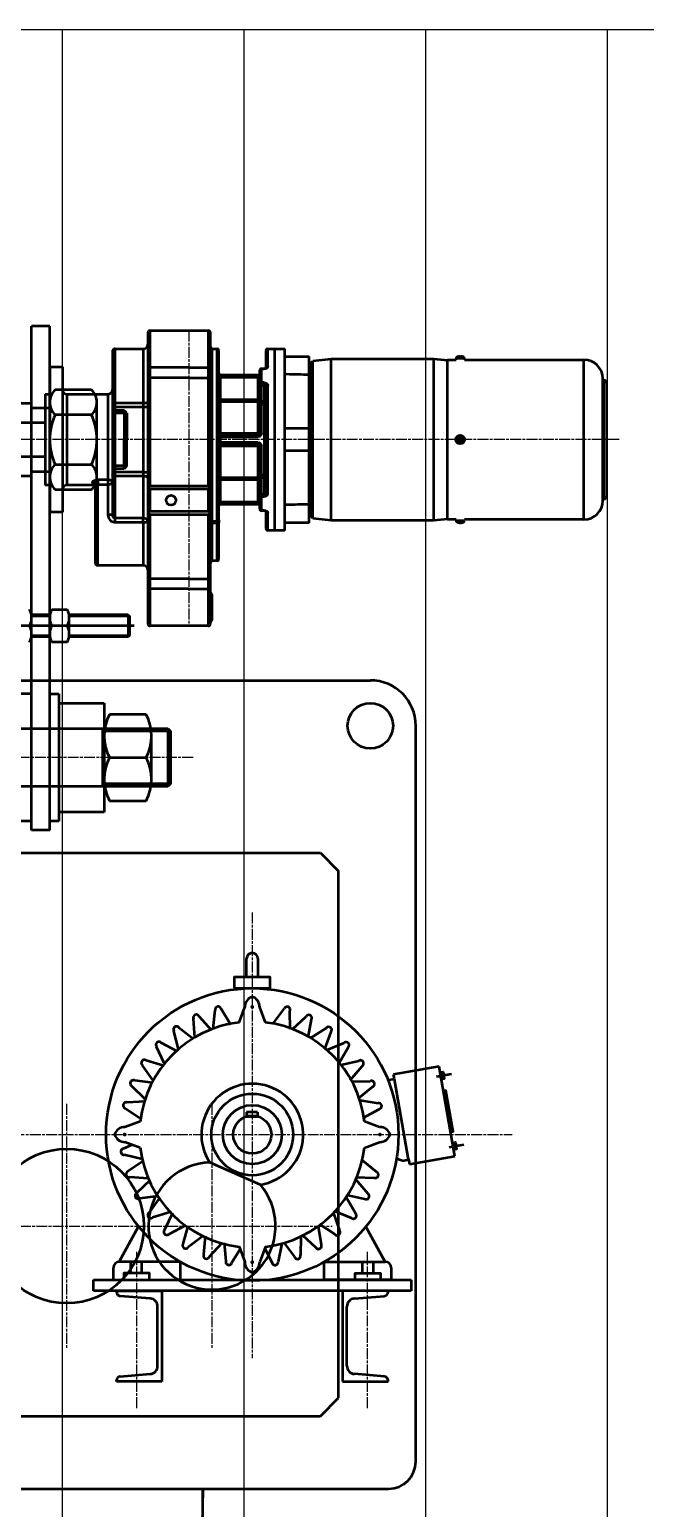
# Model space of a CAD drawing. Header units: millimetres. Extents: x -1263456 to 2767218, y -83310 to 50301.
# Drawn here: x 1102515 to 1103193, y -17558 to -15930 of the extents above; entities that cross this region are included whole.
import ezdxf

# ---------------------------------------------------------------- set-up
doc = ezdxf.new("R2010")
doc.units = ezdxf.units.MM
doc.linetypes.add('AM_ISO08W050', pattern=[18, 12, -1.5, 3, -1.5])
for name, color, linetype, lineweight in [('AM_0', 7, 'Continuous', 50), ('AM_7', 4, 'AM_ISO08W050', 25), ('AM_8', 1, 'Continuous', 25)]:
    doc.layers.add(name, color=color, linetype=linetype, lineweight=lineweight)

# ---------------------------------------------------------------- blocks, each defined once
blk = doc.blocks.new('wew1333')
at = {"layer": 'AM_8'}
for p, q in [((350617.2, 123397.4, 0), (350617.2, 112950.5, -9.9)), ((350817.2, 123397.4, 0), (350817.2, 112867.4, -9.9)), ((351017.2, 123397.4, 0), (351017.2, 112822.2, -9.9)), ((351217.2, 123397.4, 0), (351217.2, 112822.7, -9.9))]:
    blk.add_line(p, q, dxfattribs=at)
blk = doc.blocks.new('A$C46F70AF8')
at = {"layer": 'AM_0'}
for p, q in [((182, -326.4), (162, -326.4)), ((162, -881.4), (162, -326.4)), ((182, -881.4), (182, -326.4)), ((290, -333.9), (290, -373.8)), ((292.5, -331.4), (335, -331.4)), ((292.5, -372), (292.5, -331.4)), ((335, -331.4), (356.5, -331.4)), ((356.5, -331.4), (356.5, -372)), ((359, -373.8), (359, -333.9)), ((251, -354.4), (251, -412.6)), ((254, -351.4), (285, -351.4)), ((254, -411.4), (254, -351.4)), ((285, -351.4), (285, -411.4)), ((361, -351.4), (366, -351.4)), ((361, -541.4), (361, -351.4)), ((366, -351.4), (366, -541.4)), ((368, -539.6), (368, -353.4)), ((420, -353.4), (420, -372.6)), ((422, -351.4), (430, -351.4)), ((422, -371), (422, -351.4)), ((430, -351.4), (441, -351.4)), ((430, -551.4), (430, -351.4)), ((430, -451.4), (430, -351.4)), ((441, -551.4), (441, -351.4)), ((182, -371.4), (196, -371.4)), ((182, -371.4), (182, -531.4)), ((196, -371.4), (196, -531.4)), ((290, -373.8), (290, -383.2)), ((335, -372), (292.5, -372)), ((292.5, -383.2), (292.5, -372)), ((335, -372), (356.5, -372)), ((356.5, -372), (356.5, -383.2)), ((359, -383.2), (359, -373.8)), ((415, -373.1), (418, -373.1)), ((415, -373.1), (415, -373.5)), ((415, -373.5), (418, -373.5)), ((415, -388.7), (415, -373.5)), ((418, -373.1), (418, -373.5)), ((441, -359.9), (467.7, -359.9)), ((467.7, -379.2), (467.7, -359.9)), ((471.1, -366.9), (468, -366.9)), ((468, -378.8), (468, -366.9)), ((469, -378.8), (471.1, -366.9)), ((471, -366.9), (471.5, -364.5)), ((471.5, -364.5), (492, -362.3)), ((471.5, -538.3), (471.5, -364.5)), ((492, -362.3), (605, -362.3)), ((492, -540.5), (492, -362.3)), ((605, -362.3), (620, -363.9)), ((605, -540.5), (605, -362.3)), ((620, -363.4), (629.3, -363.4)), ((620, -451.4), (620, -363.4)), ((629.3, -363.4), (629.3, -362.2)), ((638.7, -362.2), (629.3, -362.2)), ((637.9, -360.8), (630.1, -360.8)), ((631.7, -360.2), (631.7, -360.2)), ((631.7, -360.2), (631.7, -360.2)), ((633.2, -359.9), (633.2, -359.9)), ((633.6, -360.2), (634.4, -360.2)), ((633.6, -360.2), (634.4, -360.2)), ((633.7, -359.9), (633.7, -359.9)), ((633.7, -359.9), (633.7, -360.2)), ((634.3, -359.9), (634.3, -360.2)), ((634.8, -359.9), (634.8, -359.9)), ((636.3, -360.2), (636.3, -360.2)), ((636.3, -360.2), (636.3, -360.2)), ((638.7, -362.2), (638.7, -363.4)), ((638.7, -363.4), (770.1, -363.4)), ((770.1, -539.4), (770.1, -363.4)), ((292.5, -383.2), (290, -383.2)), ((290, -383.2), (290, -500.2)), ((335, -383.2), (292.5, -383.2)), ((292.5, -502.7), (292.5, -383.2)), ((335, -383.2), (356.5, -383.2)), ((356.5, -383.2), (356.5, -502.7)), ((356.5, -383.2), (359, -383.2)), ((359, -500.2), (359, -383.2)), ((370, -382.5), (368, -382.5)), ((370, -380.4), (413, -380.4)), ((370, -380.5), (370, -380.4)), ((411, -380.5), (370, -380.5)), ((370, -382.5), (370, -380.5)), ((370, -407.5), (370, -382.5)), ((370, -382.5), (411, -382.5)), ((411, -382.5), (411, -380.5)), ((411, -382.5), (411, -407.5)), ((413, -375.1), (413, -389.9)), ((413, -389.9), (413, -408.2)), ((418, -388.7), (415, -388.7)), ((415, -391.3), (415, -388.7)), ((418, -391.3), (418, -388.7)), ((467.7, -378.4), (468, -378.4)), ((467.7, -438.9), (467.7, -379.2)), ((469, -378.8), (468, -378.8)), ((469, -443.8), (469, -378.8)), ((791, -384.3), (791, -518.5)), ((791, -518.5), (791, -384.3)), ((791, -386), (792.1, -386)), ((792.1, -516.8), (792.1, -386)), ((795, -388.9), (795, -513.9)), ((177, -401.4), (182, -401.4)), ((177, -401.4), (177, -501.4)), ((228.1, -396.6), (187.9, -396.6)), ((201, -401.4), (246, -401.4)), ((201, -501.4), (201, -401.4)), ((246, -401.4), (246, -495.7)), ((415, -391.3), (418, -391.3)), ((415, -409.6), (415, -391.3)), ((418, -391.3), (418, -409.6)), ((420, -393.1), (420, -509.7)), ((422, -510.9), (422, -391.9)), ((117, -411.4), (162, -411.4)), ((162, -416.4), (182, -416.4)), ((182, -492.5), (182, -410.3)), ((234, -492.5), (234, -410.3)), ((251, -412.6), (251, -415.4)), ((254, -415.4), (251, -415.4)), ((251, -415.4), (251, -487.4)), ((264, -419.4), (252, -419.4)), ((267, -422.4), (252, -422.4)), ((254, -415.4), (254, -411.4)), ((285, -411.4), (254, -411.4)), ((254, -487.4), (254, -415.4)), ((254, -415.4), (285, -415.4)), ((267, -422.4), (264, -419.4)), ((264, -419.4), (264, -451.4)), ((267, -422.4), (267, -451.4)), ((285, -411.4), (285, -415.4)), ((285, -415.4), (285, -487.4)), ((285, -415.4), (290, -415.4)), ((368, -407.5), (370, -407.5)), ((370, -407.5), (370, -409.4)), ((411, -407.5), (370, -407.5)), ((370, -444.7), (370, -409.4)), ((370, -409.4), (411, -409.4)), ((413, -407.5), (411, -407.5)), ((411, -409.4), (411, -407.5)), ((411, -409.4), (411, -444.7)), ((413, -413.3), (413, -408.2)), ((413, -413.3), (413, -444.4)), ((418, -409.6), (415, -409.6)), ((415, -412.2), (415, -409.6)), ((415, -412.2), (418, -412.2)), ((415, -444.2), (415, -412.2)), ((418, -412.2), (418, -409.6)), ((418, -412.2), (418, -490.6)), ((103, -432.4), (177, -432.4)), ((228.1, -424), (187.9, -424)), ((441, -438.9), (467.7, -438.9)), ((467.7, -463.9), (467.7, -438.9)), ((264, -483.4), (264, -451.4)), ((267, -480.4), (267, -451.4)), ((411, -444.7), (370, -444.7)), ((370, -444.7), (370, -446.4)), ((370, -446.4), (370, -448.3)), ((411, -446.4), (370, -446.4)), ((370, -454.5), (370, -448.3)), ((370, -448.3), (411, -448.3)), ((370, -456.4), (370, -454.5)), ((411, -454.5), (370, -454.5)), ((411, -446.4), (411, -444.7)), ((411, -448.3), (411, -446.4)), ((411, -456.4), (411, -454.5)), ((430, -551.4), (430, -451.4)), ((471.1, -443.8), (468, -443.8)), ((468, -459), (468, -443.8)), ((620, -539.4), (620, -451.4)), ((631.9, -451.8), (632.7, -451.5)), ((632.7, -450.1), (633.3, -450.7)), ((632.7, -451.5), (632.8, -451.5)), ((632.7, -452.7), (633.3, -452.1)), ((632.9, -451.7), (632.8, -451.5)), ((633.9, -450.1), (633.6, -449.3)), ((633.7, -452.5), (633.9, -452.6)), ((633.9, -450.1), (633.9, -450.2)), ((634.3, -452.5), (634.1, -452.6)), ((634.1, -452.7), (634.1, -452.6)), ((634.4, -453.5), (634.1, -452.7)), ((635.3, -450.1), (634.7, -450.7)), ((634.7, -452.1), (635.3, -452.7)), ((635.3, -451.3), (635.2, -451.3)), ((635.3, -451.3), (636.1, -451)), ((177, -470.4), (103, -470.4)), ((370, -456.4), (411, -456.4)), ((370, -458.1), (370, -456.4)), ((370, -458.1), (411, -458.1)), ((370, -493.4), (370, -458.1)), ((411, -458.1), (411, -456.4)), ((411, -458.1), (411, -493.4)), ((413, -458.4), (413, -489.5)), ((415, -490.6), (415, -458.6)), ((467.7, -463.9), (441, -463.9)), ((467.7, -523.6), (467.7, -463.9)), ((471.1, -459), (468, -459)), ((469, -524), (469, -459)), ((162, -486.4), (182, -486.4)), ((187.9, -478.8), (228.1, -478.8)), ((254, -487.4), (251, -487.4)), ((251, -487.4), (251, -490.2)), ((267, -480.4), (252, -480.4)), ((264, -483.4), (252, -483.4)), ((285, -487.4), (254, -487.4)), ((254, -491.4), (254, -487.4)), ((267, -480.4), (264, -483.4)), ((285, -487.4), (285, -491.4)), ((285, -487.4), (290, -487.4)), ((117, -491.4), (162, -491.4)), ((182, -501.4), (177, -501.4)), ((229, -501.4), (201, -501.4)), ((229, -498.6), (229, -501.4)), ((232, -501.5), (232, -586.9)), ((246, -495.7), (235, -495.7)), ((235, -495.7), (235, -500.9)), ((235, -500.9), (246, -500.9)), ((235, -589.9), (235, -500.9)), ((246, -495.7), (246, -500.9)), ((246, -500.9), (246, -534.3)), ((251, -490.2), (251, -533.5)), ((254, -491.4), (285, -491.4)), ((254, -538), (254, -491.4)), ((285, -491.4), (285, -538)), ((290, -500.2), (290, -503.2)), ((290, -503.2), (290, -533.2)), ((335, -502.7), (292.5, -502.7)), ((356.5, -502.7), (335, -502.7)), ((359, -503.2), (359, -500.2)), ((359, -533.2), (359, -503.2)), ((368, -495.3), (370, -495.3)), ((411, -493.4), (370, -493.4)), ((370, -495.3), (370, -493.4)), ((370, -520.3), (370, -495.3)), ((370, -495.3), (411, -495.3)), ((411, -495.3), (411, -493.4)), ((411, -495.3), (411, -520.3)), ((411, -495.3), (413, -495.3)), ((413, -494.6), (413, -489.5)), ((413, -494.6), (413, -512.9)), ((418, -490.6), (415, -490.6)), ((415, -490.6), (415, -493.2)), ((415, -493.2), (418, -493.2)), ((415, -511.5), (415, -493.2)), ((418, -493.2), (418, -490.6)), ((418, -493.2), (418, -511.5)), ((187.9, -506.2), (228.1, -506.2)), ((292.5, -505.7), (335, -505.7)), ((292.5, -530.7), (292.5, -505.7)), ((335, -505.7), (356.5, -505.7)), ((356.5, -505.7), (356.5, -530.7)), ((368, -520.3), (370, -520.3)), ((370, -522.3), (370, -520.3)), ((411, -520.3), (370, -520.3)), ((411, -522.3), (411, -520.3)), ((413, -512.9), (413, -527.7)), ((418, -511.5), (415, -511.5)), ((415, -514.1), (415, -511.5)), ((415, -514.1), (418, -514.1)), ((415, -529.3), (415, -514.1)), ((418, -511.5), (418, -514.1)), ((792.1, -516.8), (791, -516.8)), ((196, -531.4), (182, -531.4)), ((290, -533.2), (290, -536.2)), ((290, -536.2), (290, -604.6)), ((335, -530.7), (292.5, -530.7)), ((292.5, -533.7), (335, -533.7)), ((292.5, -604.6), (292.5, -533.7)), ((356.5, -530.7), (335, -530.7)), ((335, -533.7), (356.5, -533.7)), ((356.5, -533.7), (356.5, -604.6)), ((359, -536.2), (359, -533.2)), ((359, -604.6), (359, -536.2)), ((370, -522.3), (411, -522.3)), ((370, -522.4), (370, -522.3)), ((413, -522.4), (370, -522.4)), ((418, -529.3), (415, -529.3)), ((415, -529.3), (415, -529.7)), ((418, -529.7), (415, -529.7)), ((418, -529.3), (418, -529.7)), ((420, -530.2), (420, -549.4)), ((422, -551.4), (422, -531.8)), ((467.7, -542.9), (467.7, -523.6)), ((468, -524.4), (467.7, -524.4)), ((469, -524), (468, -524)), ((468, -535.9), (468, -524)), ((471.1, -535.9), (468, -535.9)), ((471.1, -535.9), (469, -524)), ((471.5, -538.3), (471, -535.9)), ((285, -538), (254, -538)), ((254, -542.3), (254, -538)), ((254, -542.3), (285, -542.3)), ((285, -542.3), (285, -538)), ((285, -542.3), (285, -589.9)), ((366, -541.4), (361, -541.4)), ((361, -543.1), (361, -541.4)), ((361, -543.1), (366, -543.1)), ((361, -584.9), (361, -543.1)), ((366, -543.1), (366, -541.4)), ((366, -543.1), (366, -584.9)), ((368, -539.6), (368, -543.1)), ((368, -582.9), (368, -543.1)), ((430, -551.4), (422, -551.4)), ((441, -551.4), (430, -551.4)), ((467.7, -542.9), (441, -542.9)), ((492, -540.5), (471.5, -538.3)), ((605, -540.5), (492, -540.5)), ((620, -538.9), (605, -540.5)), ((629.3, -539.4), (620, -539.4)), ((629.3, -540.6), (629.3, -539.4)), ((629.3, -540.6), (634, -540.6)), ((630.1, -542), (634, -542)), ((631.7, -542.6), (631.7, -542.6)), ((631.7, -542.6), (631.7, -542.6)), ((633.2, -542.9), (633.2, -542.9)), ((634.4, -542.6), (633.6, -542.6)), ((634.4, -542.6), (633.6, -542.6)), ((633.7, -542.6), (633.7, -542.9)), ((634, -540.6), (638.7, -540.6)), ((634, -542), (637.9, -542)), ((634.3, -542.6), (634.3, -542.9)), ((634.3, -542.9), (634.3, -542.9)), ((634.8, -542.9), (634.8, -542.9)), ((636.3, -542.6), (636.3, -542.6)), ((636.3, -542.6), (636.3, -542.6)), ((638.7, -539.4), (638.7, -540.6)), ((770.1, -539.4), (638.7, -539.4)), ((366, -584.9), (361, -584.9)), ((285, -589.9), (235, -589.9)), ((292.5, -604.6), (290, -604.6)), ((290, -604.6), (290, -614)), ((290, -614), (290, -653.9)), ((335, -604.6), (292.5, -604.6)), ((292.5, -615.8), (292.5, -604.6)), ((335, -615.8), (292.5, -615.8)), ((292.5, -656.4), (292.5, -615.8)), ((335, -604.6), (356.5, -604.6)), ((335, -615.8), (356.5, -615.8)), ((359, -604.6), (356.5, -604.6)), ((356.5, -604.6), (356.5, -615.8)), ((356.5, -615.8), (356.5, -656.4)), ((359, -614), (359, -604.6)), ((359, -653.9), (359, -614)), ((359.9, -650.5), (359.9, -621.3)), ((361, -636), (361, -623.4)), ((182.2, -644.4), (161.8, -644.4)), ((182.1, -645.9), (161.9, -645.9)), ((162, -665.4), (162, -647.4)), ((182, -665.4), (182, -647.4)), ((184.2, -638.4), (201.2, -638.4)), ((268.5, -644.4), (203.3, -644.4)), ((270, -645.9), (203.4, -645.9)), ((203.5, -665.4), (203.5, -647.4)), ((268.5, -644.4), (270, -645.9)), ((268.5, -644.4), (268.5, -668.4)), ((270, -666.9), (270, -645.9)), ((359.9, -650.5), (359.9, -650.5)), ((361, -648.5), (361, -636)), ((274.9, -656.4), (-278.2, -656.4)), ((161.9, -666.9), (182.1, -666.9)), ((201.2, -656.4), (184.2, -656.4)), ((203.4, -666.9), (270, -666.9)), ((270, -666.9), (268.5, -668.4)), ((335, -656.4), (292.5, -656.4)), ((356.5, -656.4), (335, -656.4)), ((182.2, -668.4), (161.8, -668.4)), ((201.2, -674.4), (184.2, -674.4)), ((268.5, -668.4), (203.3, -668.4)), ((-615, -716.4), (535, -716.4)), ((162, -731.4), (136, -731.4)), ((182, -731.4), (192, -731.4)), ((192, -731.4), (192, -871.4)), ((192, -741.4), (242, -741.4)), ((242, -741.4), (242, -861.4)), ((288.1, -753.9), (247.9, -753.9)), ((-312, -769.4), (312, -769.4)), ((240, -769.4), (240, -833.4)), ((315, -772.4), (240, -772.4)), ((242, -825.2), (242, -777.7)), ((294, -825.2), (294, -777.7)), ((312, -769.4), (315, -772.4)), ((312, -769.4), (312, -833.4)), ((315, -772.4), (315, -830.4)), ((585, -1576.4), (585, -766.4)), ((247.9, -801.4), (288.1, -801.4)), ((312, -833.4), (-312, -833.4)), ((315, -830.4), (240, -830.4)), ((315, -830.4), (312, -833.4)), ((242, -861.4), (192, -861.4)), ((247.9, -848.9), (288.1, -848.9)), ((162, -871.4), (136, -871.4)), ((192, -871.4), (182, -871.4)), ((182, -881.4), (162, -881.4)), ((-605, -906.4), (480, -906.4)), ((480, -906.4), (500, -926.4)), ((500, -1506.4), (500, -926.4)), ((398.7, -1043.2), (398.7, -1022.7)), ((411.3, -1043.2), (411.3, -1022.7)), ((341.9, -1109.4), (340.3, -1089.1)), ((360.1, -1101.6), (346.6, -1086.5)), ((362, -1099.8), (364.1, -1079.6)), ((381.3, -1095.5), (370.7, -1078.1)), ((390.5, -1093), (396.7, -1076.2)), ((419.5, -1093), (413.3, -1076.2)), ((427.9, -1094.2), (440, -1078)), ((446.7, -1100.4), (446.5, -1080.1)), ((449.3, -1100.3), (464.2, -1086.5)), ((466.7, -1109.7), (470.2, -1089.7)), ((323.8, -1122.3), (318.6, -1102.7)), ((340.3, -1111.5), (324.3, -1099)), ((469.3, -1110.1), (486.4, -1099.1)), ((484.8, -1122.4), (491.7, -1103.4)), ((308.3, -1138.4), (299.7, -1120)), ((322.6, -1124.8), (304.7, -1115.3)), ((487.3, -1123.3), (506.1, -1115.5)), ((500.3, -1138.2), (510.5, -1120.7)), ((307.6, -1140.9), (288.2, -1134.8)), ((502.6, -1139.5), (522.4, -1135.2)), ((295.9, -1156.9), (284.2, -1140.3)), ((512.7, -1156.5), (525.9, -1141.1)), ((561.5, -1155.4), (554.9, -1156.5)), ((610.7, -1141.6), (560.6, -1150.4)), ((561.4, -1154.8), (560.6, -1150.4)), ((577.1, -1244), (561.5, -1155.4)), ((608, -1152.5), (624.3, -1149.6)), ((628, -1240.1), (610.7, -1141.6)), ((287, -1177.3), (272.5, -1163.1)), ((295.6, -1159.5), (275.5, -1157)), ((514.8, -1158.1), (535.1, -1157.5)), ((521.7, -1176.6), (537.4, -1163.9)), ((554.9, -1156.5), (554.6, -1156.7)), ((281.9, -1199), (265.2, -1187.6)), ((287.3, -1180), (267, -1181.1)), ((523.4, -1178.7), (543.5, -1181.7)), ((526.9, -1198.1), (544.7, -1188.4)), ((281.6, -1201.9), (264.8, -1208.1)), ((410.6, -1191.8), (398.6, -1191.8)), ((398.6, -1191.8), (398.6, -1196.8)), ((410.6, -1196.8), (398.6, -1196.8)), ((410.6, -1191.8), (410.6, -1196.8)), ((545.2, -1208.1), (528.4, -1201.9)), ((272.9, -1227.7), (263.4, -1231.8)), ((281.6, -1230.9), (264.8, -1224.7)), ((528.4, -1230.9), (545.2, -1224.7)), ((621.7, -1230.1), (637.9, -1227.2)), ((283.7, -1243.4), (264, -1238.6)), ((285.2, -1245.5), (268.4, -1256.8)), ((413.9, -1271.7), (358.2, -1247.1)), ((526, -1244.7), (541.7, -1257.6)), ((570.5, -1245.2), (563.8, -1243.2)), ((570.5, -1245.2), (577.1, -1244)), ((577, -1243.4), (578, -1248.9)), ((578, -1248.9), (628, -1240.1)), ((290.4, -1264.6), (270.2, -1263.4)), ((292.4, -1266.5), (277.8, -1280.6)), ((519, -1263.2), (539.3, -1264)), ((519, -1265.9), (532.1, -1281.3)), ((300.9, -1284.3), (280.8, -1286.7)), ((303.1, -1285.8), (291.3, -1302.3)), ((508.3, -1285.5), (518.5, -1303)), ((508.8, -1282.8), (528.6, -1287.2)), ((314.7, -1301.8), (295.3, -1307.8)), ((495.3, -1300.3), (514, -1308.1)), ((258.6, -1356.4), (279.8, -1317.7)), ((317.1, -1302.8), (308.5, -1321.2)), ((331.4, -1316.5), (313.4, -1325.9)), ((334, -1317.1), (328.7, -1336.7)), ((477.5, -1317.4), (480.8, -1337.4)), ((478.9, -1315.1), (495.9, -1326.1)), ((494.3, -1302.8), (501.2, -1321.9)), ((551.4, -1356.4), (530.2, -1317.7)), ((350.4, -1328.1), (334.4, -1340.5)), ((353.1, -1328.2), (351.4, -1348.4)), ((439.5, -1334.7), (451.5, -1351.1)), ((458.3, -1328.7), (458, -1349)), ((460.1, -1326.7), (474.8, -1340.6)), ((371.3, -1336), (357.7, -1351.1)), ((373.9, -1335.7), (375.9, -1355.9)), ((391.6, -1342.7), (382.5, -1357.4)), ((390.5, -1339.8), (396.7, -1356.6)), ((419.5, -1339.8), (413.3, -1356.6)), ((418.9, -1341.3), (426.7, -1357.2)), ((437.4, -1336.4), (433.5, -1356.3)), ((252, -1363), (252, -1376.4)), ((326, -1356.4), (258.6, -1356.4)), ((271.4, -1369), (271.4, -1356.4)), ((283.5, -1369), (283.5, -1356.4)), ((326, -1356.4), (328.4, -1358)), ((326, -1376.4), (326, -1356.4)), ((484, -1356.4), (481.6, -1358)), ((484, -1356.4), (551.4, -1356.4)), ((484, -1376.4), (484, -1356.4)), ((526.5, -1369), (526.5, -1356.4)), ((538.6, -1369), (538.6, -1356.4)), ((558, -1363), (558, -1376.4)), ((230, -1376.4), (580, -1376.4)), ((230, -1388.4), (230, -1376.4)), ((252, -1376.4), (326, -1376.4)), ((558, -1376.4), (484, -1376.4)), ((580, -1376.4), (580, -1388.4)), ((580, -1388.4), (230, -1388.4)), ((255.5, -1389.7), (255.5, -1388.4)), ((255.5, -1388.4), (305.5, -1388.4)), ((255.5, -1389.7), (255.5, -1389.7)), ((292.5, -1396.9), (259.6, -1394.2)), ((305.5, -1388.4), (305.5, -1488.4)), ((554.5, -1388.4), (504.5, -1388.4)), ((504.5, -1388.4), (504.5, -1488.4)), ((517.5, -1396.9), (550.4, -1394.2)), ((554.5, -1389.7), (554.5, -1388.4)), ((554.5, -1389.7), (554.5, -1389.7)), ((300.8, -1471), (300.8, -1405.8)), ((509.2, -1471), (509.2, -1405.8)), ((259.6, -1482.6), (292.5, -1479.9)), ((550.4, -1482.6), (517.5, -1479.9)), ((255.5, -1488.4), (255.5, -1487.1)), ((305.5, -1488.4), (255.5, -1488.4)), ((504.5, -1488.4), (554.5, -1488.4)), ((554.5, -1488.4), (554.5, -1487.1)), ((480, -1526.4), (500, -1506.4)), ((-605, -1526.4), (480, -1526.4)), ((-635, -1606.4), (555, -1606.4)), ((350.5, -1606.4), (342, -2039.7)), ((350.8, -2255.8), (350.5, -1606.4))]:
    blk.add_line(p, q, dxfattribs=at)
at = {"layer": 'AM_0', "flags": 128}
for points in [[(413, -389.9), (413, -389.7), (413.2, -389.4), (413.3, -389.2), (413.6, -389), (413.9, -388.9), (414.2, -388.8), (414.6, -388.7), (415, -388.7)], [(420, -393.1), (420, -392.9), (420.2, -392.7), (420.3, -392.5), (420.6, -392.3), (420.9, -392.1), (421.2, -392), (421.6, -392), (422, -391.9)], [(254, -411.4), (253.4, -411.5), (252.9, -411.5), (252.3, -411.6), (251.9, -411.8), (251.5, -412), (251.2, -412.2), (251.1, -412.4), (251, -412.6)], [(290, -409.4), (289.9, -409.8), (289.6, -410.2), (289.2, -410.5), (288.5, -410.8), (287.8, -411.1), (286.9, -411.3), (286, -411.4), (285, -411.4)], [(415, -412.2), (414.6, -412.2), (414.2, -412.3), (413.9, -412.4), (413.6, -412.5), (413.3, -412.7), (413.2, -412.9), (413, -413.1), (413, -413.3)], [(418, -412.2), (418.4, -412.1), (418.8, -412.1), (419.1, -412), (419.4, -411.8), (419.7, -411.7), (419.8, -411.5), (420, -411.3), (420, -411.1)], [(254, -491.4), (253.4, -491.3), (252.9, -491.3), (252.3, -491.2), (251.9, -491), (251.5, -490.8), (251.2, -490.6), (251.1, -490.4), (251, -490.2)], [(285, -491.4), (286, -491.4), (286.9, -491.5), (287.8, -491.7), (288.5, -492), (289.2, -492.3), (289.6, -492.6), (289.9, -493), (290, -493.4)], [(413, -489.5), (413, -489.7), (413.2, -489.9), (413.3, -490.1), (413.6, -490.3), (413.9, -490.4), (414.2, -490.5), (414.6, -490.6), (415, -490.6)], [(418, -490.6), (418.4, -490.7), (418.8, -490.7), (419.1, -490.8), (419.4, -491), (419.7, -491.1), (419.8, -491.3), (420, -491.5), (420, -491.7)], [(415, -514.1), (414.6, -514.1), (414.2, -514), (413.9, -513.9), (413.6, -513.8), (413.3, -513.6), (413.2, -513.4), (413, -513.1), (413, -512.9)], [(420, -509.7), (420, -509.9), (420.2, -510.1), (420.3, -510.3), (420.6, -510.5), (420.9, -510.7), (421.2, -510.8), (421.6, -510.8), (422, -510.9)], [(251, -533.5), (250.9, -533.6), (250.6, -533.8), (250.2, -533.9), (249.5, -534.1), (248.8, -534.2), (247.9, -534.2), (247, -534.3), (246, -534.3)]]:
    blk.add_lwpolyline(points, dxfattribs=at)
at = {"layer": 'AM_0'}
for points in [[(385.2, -1055.4), (424.8, -1055.4), (424.8, -1043.2), (385.2, -1043.2)], [(611.8, -1147.9), (615, -1147.4), (616.3, -1154.9), (613.1, -1155.5)], [(623.3, -1213.4), (626, -1213), (618, -1167.8), (615.4, -1168.3)], [(625.5, -1225.5), (628.7, -1224.9), (630, -1232.5), (626.8, -1233.1)], [(263.7, -1376.4), (291.8, -1376.4), (291.8, -1369), (263.7, -1369)], [(546.3, -1376.4), (518.2, -1376.4), (518.2, -1369), (546.3, -1369)]]:
    blk.add_lwpolyline(points, close=True, dxfattribs=at)
at = {"layer": 'AM_0', "const_width": 2.1}
for points in [[(404, -1075.9, 1), (406, -1075.9, 1)], [(264.5, -1217.4, 1), (264.5, -1215.4, 1)], [(545.5, -1215.4, 1), (545.5, -1217.4, 1)], [(406, -1356.9, 1), (404, -1356.9, 1)]]:
    blk.add_lwpolyline(points, format="xyb", close=True, dxfattribs=at)
at = {"layer": 'AM_0'}
for centre, radius in [((634, -451.4), 4.75), ((634, -451.4), 4.7), ((634, -451.4), 3.88), ((315.5, -518.2), 5.5), ((535, -766.4), 25), ((405, -1216.4), 161), ((405, -1216.4), 45), ((405, -1216.4), 32.5), ((405, -1216.4), 21), ((200.6, -1317.1), 85)]:
    blk.add_circle(centre, radius, dxfattribs=at)
for centre, radius, start, end in [((292.5, -333.9), 2.5, 90, 180), ((356.5, -333.9), 2.5, 0, 90), ((254, -354.4), 3, 90, 180), ((285, -346.4), 5, 270, 0), ((361, -349.4), 2, 180, 270), ((366, -353.4), 2, 0, 90), ((422, -353.4), 2, 90, 180), ((292.2, -374.2), 2.26, 83.0488, 170.7182), ((356.8, -374.2), 2.26, 9.2818, 96.9512), ((415, -375.1), 2, 90, 180), ((414.8, -375.3), 1.82, 83.7971, 172.0256), ((421.8, -372.8), 1.84, 84.4738, 173.1207), ((630.9, -362.2), 1.6, 119.0097, 178), ((634, -367.8), 8, 106.9444, 119.0097), ((634, -367.8), 7.99, 98.3471, 106.9094), ((631.7, -360.3), 0.166, 90, 106.9444), ((634.2, -364.9), 5.08, 99.3292, 106.5074), ((633.9, -363.2), 3.33, 101.0547, 110.1484), ((634.6, -360.4), 1.01, 153.4439, 169.087), ((633.4, -360.4), 1.01, 10.913, 26.5561), ((633.8, -364.9), 5.08, 73.4926, 80.6708), ((634.1, -363.2), 3.33, 69.8528, 78.9442), ((634, -367.8), 7.99, 73.0906, 81.6529), ((634, -367.8), 8, 60.9903, 73.0556), ((636.3, -360.3), 0.166, 73.0556, 90), ((637.1, -362.2), 1.6, 2, 60.9903), ((770.1, -384.3), 20.9, 0, 90), ((370, -378.4), 2, 180, 270), ((370, -378.5), 2, 180.0273, 270.0271), ((414.7, -389.6), 1.79, 191.4219, 278.0493), ((792.1, -388.9), 2.88, 0, 90), ((200.9, -410.3), 18.9, 133.6095, 226.3905), ((201, -396.4), 5, 180, 270), ((215.1, -410.3), 18.9, 313.6095, 46.3905), ((246, -396.4), 5, 270, 0), ((370, -407.4), 1.99, 180.3614, 270.3566), ((411, -407.4), 1.99, 269.6435, 359.6385), ((414.7, -407.9), 1.79, 191.422, 278.0494), ((418.2, -411.4), 1.79, 11.4217, 98.0496), ((248.9, -451.4), 66.9, 155.8143, 204.1857), ((167.1, -451.4), 66.9, 335.8143, 24.1857), ((370, -444.4), 2, 180, 270), ((369.5, -441.3), 3.45, 243.9936, 278.1274), ((369.5, -436.7), 11.6, 262.55, 272.4709), ((369.5, -466.1), 11.6, 87.5291, 97.45), ((411.5, -441.3), 3.45, 261.8727, 296.0064), ((414.5, -449.3), 5.1, 84.4369, 107.1486), ((634, -451.4), 2.33, 170.54, 189.46), ((625.8, -535.7), 84.9, 85.2608, 86.0482), ((625.8, -367), 85, 273.9521, 274.7389), ((634, -451.4), 2.13, 170.3703, 189.6297), ((666.4, -423), 43.2, 218.8683, 219.9315), ((605.6, -483.8), 43.2, 50.0692, 51.1317), ((634, -451.4), 1.34, 173.877, 186.123), ((666.4, -479.8), 43.2, 140.0687, 141.1317), ((605.6, -419), 43.3, 308.8684, 309.9306), ((717.8, -443.3), 84.4, 183.9493, 184.7414), ((634, -451.4), 2.33, 80.54, 99.46), ((634, -451.4), 2.13, 80.3703, 99.6297), ((717.8, -459.5), 84.4, 175.2586, 176.0507), ((634, -451.4), 2.13, 260.3703, 279.6297), ((634, -451.4), 2.33, 260.54, 279.46), ((634, -451.4), 1.34, 83.877, 96.123), ((634, -451.4), 1.34, 263.877, 276.123), ((550.2, -443.3), 84.4, 355.2586, 356.0507), ((550.2, -459.5), 84.4, 3.9493, 4.7414), ((662.4, -483.8), 43.2, 128.8683, 129.9308), ((662.4, -419), 43.3, 230.0694, 231.1316), ((601.5, -422.9), 43.4, 320.0707, 321.1295), ((601.5, -479.9), 43.4, 38.8705, 39.9291), ((642.2, -535.7), 84.9, 93.9518, 94.7392), ((642.2, -367), 85, 265.2611, 266.0479), ((634, -451.4), 1.34, 353.877, 6.123), ((634, -451.4), 2.13, 350.3703, 9.6297), ((634, -451.4), 2.33, 350.54, 9.46), ((370, -458.4), 2, 90, 180), ((369.5, -461.5), 3.45, 81.8727, 116.0064), ((411.5, -461.5), 3.45, 63.9937, 98.1272), ((414.5, -453.5), 5.1, 252.8515, 275.5629), ((200.9, -492.5), 18.9, 133.6095, 226.3905), ((215.1, -492.5), 18.9, 313.6095, 46.3905), ((201, -506.4), 5, 90, 180), ((229.1, -501.5), 2.92, 1.6845, 91.5909), ((229, -504.4), 3, 0, 90), ((292.5, -500.2), 2.5, 180, 270), ((292.5, -503.2), 2.5, 180, 270), ((356.5, -500.2), 2.5, 270, 0), ((356.5, -503.2), 2.5, 270, 0), ((370, -495.4), 1.99, 89.6434, 179.6387), ((411, -495.4), 1.99, 0.3614, 90.3565), ((414.7, -494.9), 1.79, 81.9505, 168.5781), ((418.2, -491.4), 1.79, 261.9504, 348.5782), ((414.7, -513.2), 1.79, 81.9504, 168.5783), ((770.1, -518.5), 20.9, 270, 0), ((792.1, -513.9), 2.88, 270, 0), ((292.5, -533.2), 2.5, 90, 180), ((292.5, -536.2), 2.5, 90, 180), ((356.5, -533.2), 2.5, 0, 90), ((356.5, -536.2), 2.5, 0, 90), ((370, -524.3), 2, 89.9729, 179.9727), ((370, -524.4), 2, 90, 180), ((415, -527.7), 2, 180, 270), ((414.8, -527.5), 1.82, 187.9746, 276.2027), ((421.8, -530), 1.84, 186.8794, 275.5259), ((285.3, -542.7), 4.7, 4.402, 93.8112), ((286.3, 432.4), 974.7, 269.9265, 270.2204), ((360.9, -543.3), 1.91, 87.1413, 176.8233), ((360.5, -571.5), 28.4, 88.9917, 93.0277), ((366.1, -539.5), 1.91, 267.1418, 356.8231), ((366.5, -514.8), 28.4, 268.9917, 273.0277), ((422, -549.4), 2, 180, 270), ((630.9, -540.6), 1.6, 182, 240.9903), ((634, -535), 8, 240.9903, 253.0556), ((631.7, -542.5), 0.166, 253.0556, 270), ((634, -535), 7.99, 253.09, 261.6535), ((633.9, -539.6), 3.33, 249.8502, 258.9467), ((634.2, -537.9), 5.08, 253.4915, 260.672), ((634.6, -542.4), 1.01, 190.9121, 206.557), ((633.4, -542.4), 1.01, 333.443, 349.0879), ((633.8, -537.9), 5.08, 279.328, 286.5085), ((634.1, -539.6), 3.33, 281.0544, 290.1486), ((634, -535), 7.99, 278.3465, 286.91), ((634, -535), 8, 286.9444, 299.0097), ((636.3, -542.5), 0.166, 270, 286.9444), ((637.1, -540.6), 1.6, 299.0097, 358), ((361, -586.9), 2, 90, 180), ((366, -582.9), 2, 270, 0), ((235, -586.9), 3, 180, 270), ((285, -594.9), 5, 0, 90), ((292.2, -613.6), 2.26, 189.2818, 276.9514), ((356.8, -613.6), 2.26, 263.0486, 350.7182), ((361, -619.7), 2, 180, 236.251), ((358.5, -623.4), 2.5, 0, 56.251), ((142.9, -647.4), 19.1, 331.9275, 28.0725), ((201.1, -647.4), 19.1, 151.9275, 208.0725), ((184.4, -647.4), 19.1, 331.9275, 28.0725), ((361, -652.2), 1.99, 123.5636, 179.9554), ((358.5, -648.5), 2.5, 305.0454, 0), ((142.9, -665.4), 19.1, 331.9275, 28.0725), ((201.1, -665.4), 19.1, 151.9275, 208.0725), ((184.4, -665.4), 19.1, 331.9275, 28.0725), ((292.5, -653.9), 2.5, 180, 270), ((356.5, -653.9), 2.5, 270, 0), ((535, -766.4), 50, 0, 90), ((292.9, -777.7), 50.9, 152.2085, 207.7915), ((243.1, -777.7), 50.9, 332.2085, 27.7915), ((292.9, -825.2), 50.9, 152.2085, 207.7915), ((243.1, -825.2), 50.9, 332.2085, 27.7915), ((405, -1022.7), 6.26, 0, 180), ((408.4, -1075.8), 11.6, 106.9155, 181.6651), ((401.6, -1075.8), 11.6, 358.3349, 73.0845), ((343.4, -1087.8), 3.41, 22.9811, 202.9811), ((367.4, -1078.9), 3.41, 12.6954, 192.6954), ((443.3, -1079.1), 3.41, 341.8382, 161.8382), ((467.2, -1088.1), 3.41, 331.5525, 151.5525), ((405, -1216.4), 124.3, 96.6987, 173.3013), ((321.5, -1100.8), 3.41, 33.2668, 213.2668), ((405, -1216.4), 124.3, 6.6987, 83.3013), ((489.1, -1101.3), 3.41, 321.2668, 141.2668), ((302.2, -1117.6), 3.41, 43.5525, 223.5525), ((508.3, -1118.1), 3.41, 310.9811, 130.9811), ((286.2, -1137.6), 3.41, 53.8382, 233.8382), ((524.2, -1138.1), 3.41, 300.6954, 120.6954), ((274, -1160), 3.41, 64.124, 244.124), ((405, -1216.4), 56, 279.178, 213.2391), ((536.2, -1160.7), 3.41, 290.4097, 110.4097), ((266.1, -1184.3), 3.41, 74.4097, 254.4097), ((544.1, -1185), 3.41, 280.124, 100.124), ((264.4, -1219.8), 11.6, 88.3349, 163.0845), ((264.4, -1213), 11.6, 196.9155, 271.6651), ((545.6, -1219.8), 11.6, 16.9155, 91.6651), ((545.6, -1213), 11.6, 268.3349, 343.0845), ((263.7, -1235.2), 3.41, 94.9811, 274.9811), ((405, -1216.4), 124.3, 186.6987, 263.3013), ((405, -1216.4), 124.3, 276.6987, 353.3013), ((360.6, -1317.1), 70, 92.0163, 40.4008), ((269.3, -1260.1), 3.41, 105.2668, 285.2668), ((540.5, -1260.8), 3.41, 249.2668, 69.2668), ((279.3, -1283.7), 3.41, 115.5525, 295.5525), ((530.4, -1284.3), 3.41, 238.9811, 58.9811), ((293.3, -1305), 3.41, 125.8382, 305.8382), ((516.3, -1305.6), 3.41, 228.6954, 48.6954), ((310.9, -1323.5), 3.41, 136.124, 316.124), ((498.5, -1324), 3.41, 218.4097, 38.4097), ((331.6, -1338.6), 3.41, 146.4097, 326.4097), ((354.6, -1349.8), 3.41, 156.6954, 336.6954), ((454.8, -1350), 3.41, 197.8382, 17.8382), ((477.8, -1339), 3.41, 208.124, 28.124), ((258.6, -1363), 6.57, 90, 180), ((379.2, -1356.6), 3.41, 166.9811, 346.9811), ((408.4, -1357), 11.6, 178.3349, 253.0845), ((401.6, -1357), 11.6, 286.9155, 1.6651), ((430.1, -1356.8), 3.41, 187.5525, 7.5525), ((551.4, -1363), 6.57, 0, 90), ((260, -1389.7), 4.5, 180, 265.4163), ((291.8, -1405.8), 9, 0, 85.4163), ((518.2, -1405.8), 9, 94.5837, 180), ((550, -1389.7), 4.5, 274.5837, 0), ((291.8, -1471), 9, 274.5837, 0), ((518.2, -1471), 9, 180, 265.4163), ((260, -1487.1), 4.5, 94.5837, 180), ((550, -1487.1), 4.5, 0, 85.4163), ((555, -1576.4), 30, 270, 0)]:
    blk.add_arc(centre, radius, start, end, dxfattribs=at)
at = {"layer": 'AM_0', "extrusion": (0, 0, -1)}
for centre, major_axis, start_param, end_param in [((633, -450.7), (0.205, 0.179), 0.696437, 1.056572), ((633, -452.1), (-0.205, 0.179), 2.08502, 2.445156), ((633.3, -450.4), (0.179, 0.205), 2.08502, 2.445156), ((633.3, -452.4), (-0.179, 0.205), 0.696437, 1.056572), ((634.7, -450.4), (-0.179, 0.205), 3.838029, 4.198165), ((635, -450.7), (-0.205, 0.179), -1.056572, -0.696437), ((635, -452.1), (0.205, 0.179), 3.838029, 4.198165), ((634.7, -452.4), (0.179, 0.205), -1.056572, -0.696437)]:
    blk.add_ellipse(centre, major_axis=major_axis, ratio=0.868224, start_param=start_param, end_param=end_param, dxfattribs=at)
at = {"layer": 'AM_0'}
for points, knots in [([(422, -371), (422, -371.2), (421.9, -371.7), (421.4, -372.4), (420.5, -373), (419.3, -373.4), (418.4, -373.5), (418, -373.5)], [0, 0, 0, 0, 0.148505, 0.364347, 0.577721, 0.789301, 1, 1, 1, 1]), ([(418, -373.1), (418.2, -373.1), (418.7, -373), (419.4, -372.9), (419.8, -372.6), (420, -372.4), (420, -372.4), (420, -372.4)], [0, 0, 0, 0, 0.214085, 0.445674, 0.647955, 0.842442, 1, 1, 1, 1]), ([(633.2, -359.9), (633.2, -359.9), (633.2, -359.9), (633.2, -359.9), (633.1, -359.9), (633, -359.9), (632.9, -359.9), (632.9, -359.9), (632.9, -359.9)], [0, 0, 0, 0, 0.1949022, 0.3898484, 0.5838828, 0.7783162, 0.9745694, 1, 1, 1, 1]), ([(633.7, -359.9), (633.7, -359.9), (633.7, -359.9), (633.6, -359.9), (633.5, -359.9), (633.4, -359.9), (633.3, -359.9)], [0, 0, 0, 0, 0.2479705, 0.4934191, 0.7363798, 1, 1, 1, 1]), ([(634.7, -359.9), (634.6, -359.9), (634.5, -359.9), (634.4, -359.9), (634.4, -359.9), (634.3, -359.9), (634.3, -359.9), (634.3, -359.9), (634.3, -359.9)], [0, 0, 0, 0, 0.194928, 0.389835, 0.583891, 0.778309, 0.974533, 1, 1, 1, 1]), ([(635.1, -359.9), (635.1, -359.9), (635, -359.9), (634.9, -359.9), (634.8, -359.9), (634.8, -359.9), (634.8, -359.9), (634.8, -359.9)], [0, 0, 0, 0, 0.198656, 0.39735, 0.594039, 0.788729, 1, 1, 1, 1]), ([(411, -380.5), (411.3, -380.5), (412, -380.5), (412.6, -380.5), (413, -380.5)], [0, 0, 0, 0, 0.419171, 1, 1, 1, 1]), ([(413, -382.8), (413, -382.7), (412.9, -382.6), (412.6, -382.5), (412.1, -382.5), (411.5, -382.5), (411.1, -382.5), (411, -382.5)], [0, 0, 0, 0, 0.216935, 0.432616, 0.646734, 0.860063, 1, 1, 1, 1]), ([(418, -388.7), (418.3, -388.7), (419, -388.7), (420.1, -389.1), (421.2, -389.8), (421.9, -390.8), (422, -391.6), (422, -391.9)], [0, 0, 0, 0, 0.135052, 0.347414, 0.562743, 0.780951, 1, 1, 1, 1]), ([(467.7, -380.1), (459.4, -379.9), (450.5, -379.7), (441.6, -379.4), (441, -379.4)], [0, 0, 0, 0, 0.935897, 1, 1, 1, 1]), ([(420, -393.1), (420, -392.9), (419.9, -392.5), (419.6, -392), (419.1, -391.6), (418.5, -391.4), (418.1, -391.3), (418, -391.3)], [0, 0, 0, 0, 0.220392, 0.438716, 0.653524, 0.865287, 1, 1, 1, 1]), ([(415, -444.2), (415, -444.5), (414.9, -445.3), (414.5, -446.4), (413.6, -447.5), (412.4, -448.2), (411.4, -448.3), (411, -448.3)], [0, 0, 0, 0, 0.145298, 0.361722, 0.576219, 0.788748, 1, 1, 1, 1]), ([(411, -446.4), (411.2, -446.4), (411.7, -446.3), (412.3, -446), (412.7, -445.5), (413, -444.9), (413, -444.5), (413, -444.4)], [0, 0, 0, 0, 0.213193, 0.4265649, 0.6404417, 0.8554461, 1, 1, 1, 1]), ([(411, -454.5), (411.3, -454.5), (412, -454.6), (413.2, -455.1), (414.2, -456), (414.9, -457.2), (415, -458.1), (415, -458.6)], [0, 0, 0, 0, 0.138601, 0.35061, 0.564863, 0.78182, 1, 1, 1, 1]), ([(471.1, -459), (471.1, -455.2), (471, -450.1), (471.1, -445), (471.1, -443.8)], [0, 0, 0, 0, 0.7593733, 1, 1, 1, 1]), ([(631.9, -451), (631.9, -451), (631.9, -451), (631.8, -451), (631.8, -451), (631.7, -451), (631.7, -451), (631.7, -451)], [0, 0, 0, 0, 0.238614, 0.477222, 0.715553, 0.954709, 1, 1, 1, 1]), ([(631.7, -451.8), (631.7, -451.8), (631.8, -451.8), (631.8, -451.8), (631.9, -451.8), (631.9, -451.8), (631.9, -451.8), (631.9, -451.8)], [0, 0, 0, 0, 0.240485, 0.480881, 0.720274, 0.958787, 1, 1, 1, 1]), ([(632.9, -451.1), (632.9, -451.1), (633, -451.1), (633.1, -451.1), (633.2, -451), (633.2, -450.9), (633.2, -450.8), (633.2, -450.7)], [0, 0, 0, 0, 0.198608, 0.397347, 0.59404, 0.788732, 1, 1, 1, 1]), ([(633.2, -452.1), (633.2, -452), (633.2, -451.9), (633.2, -451.8), (633.1, -451.8), (633, -451.7), (632.9, -451.7), (632.9, -451.7), (632.9, -451.7)], [0, 0, 0, 0, 0.194899, 0.389846, 0.583881, 0.778317, 0.974569, 1, 1, 1, 1]), ([(633.3, -450.6), (633.4, -450.6), (633.5, -450.6), (633.6, -450.6), (633.6, -450.5), (633.7, -450.4), (633.7, -450.3), (633.7, -450.3), (633.7, -450.3)], [0, 0, 0, 0, 0.194928, 0.389835, 0.583888, 0.778307, 0.97453, 1, 1, 1, 1]), ([(633.3, -452.1), (633.3, -452.1), (633.4, -452), (633.4, -452), (633.4, -452)], [0, 0, 0, 0, 0.375862, 1, 1, 1, 1]), ([(633.7, -452.5), (633.7, -452.5), (633.7, -452.4), (633.7, -452.3), (633.6, -452.2), (633.5, -452.2), (633.4, -452.2), (633.3, -452.2)], [0, 0, 0, 0, 0.198645, 0.39736, 0.594051, 0.788746, 1, 1, 1, 1]), ([(633.6, -449.1), (633.6, -449.1), (633.6, -449.2), (633.6, -449.2), (633.6, -449.3), (633.6, -449.3), (633.6, -449.3), (633.6, -449.3)], [0, 0, 0, 0, 0.240399, 0.480831, 0.720311, 0.958809, 1, 1, 1, 1]), ([(633.6, -453.5), (633.6, -453.5), (633.6, -453.5), (633.6, -453.6), (633.6, -453.6), (633.6, -453.7), (633.6, -453.7), (633.6, -453.7)], [0, 0, 0, 0, 0.238572, 0.477206, 0.715624, 0.95478, 1, 1, 1, 1]), ([(634.3, -450.3), (634.3, -450.3), (634.3, -450.4), (634.3, -450.5), (634.4, -450.6), (634.5, -450.6), (634.6, -450.6), (634.7, -450.6)], [0, 0, 0, 0, 0.198645, 0.39736, 0.594051, 0.788746, 1, 1, 1, 1]), ([(634.7, -452.2), (634.6, -452.2), (634.5, -452.2), (634.4, -452.2), (634.4, -452.3), (634.3, -452.4), (634.3, -452.5), (634.3, -452.5), (634.3, -452.5)], [0, 0, 0, 0, 0.194927, 0.389834, 0.583889, 0.778307, 0.97453, 1, 1, 1, 1]), ([(634.4, -449.3), (634.4, -449.3), (634.4, -449.3), (634.4, -449.2), (634.4, -449.2), (634.4, -449.1), (634.4, -449.1), (634.4, -449.1)], [0, 0, 0, 0, 0.238588, 0.477217, 0.715622, 0.954773, 1, 1, 1, 1]), ([(634.4, -453.7), (634.4, -453.7), (634.4, -453.6), (634.4, -453.6), (634.4, -453.5), (634.4, -453.5), (634.4, -453.5), (634.4, -453.5)], [0, 0, 0, 0, 0.240397, 0.480842, 0.720297, 0.958794, 1, 1, 1, 1]), ([(634.8, -450.7), (634.8, -450.8), (634.8, -450.9), (634.8, -451), (634.9, -451), (635, -451.1), (635.1, -451.1), (635.1, -451.1), (635.1, -451.1)], [0, 0, 0, 0, 0.194901, 0.389848, 0.583882, 0.778318, 0.974519, 1, 1, 1, 1]), ([(635.1, -451.7), (635.1, -451.7), (635, -451.7), (634.9, -451.7), (634.8, -451.8), (634.8, -451.9), (634.8, -452), (634.8, -452.1)], [0, 0, 0, 0, 0.198658, 0.397351, 0.594041, 0.788735, 1, 1, 1, 1]), ([(636.3, -451), (636.3, -451), (636.2, -451), (636.2, -451), (636.1, -451), (636.1, -451), (636.1, -451), (636.1, -451)], [0, 0, 0, 0, 0.240485, 0.480881, 0.720273, 0.958787, 1, 1, 1, 1]), ([(636.1, -451.8), (636.1, -451.8), (636.1, -451.8), (636.2, -451.8), (636.2, -451.8), (636.3, -451.8), (636.3, -451.8), (636.3, -451.8)], [0, 0, 0, 0, 0.238614, 0.477222, 0.715553, 0.954709, 1, 1, 1, 1]), ([(413, -458.4), (413, -458.2), (412.9, -457.7), (412.6, -457.1), (412.1, -456.7), (411.5, -456.4), (411.1, -456.4), (411, -456.4)], [0, 0, 0, 0, 0.216935, 0.432616, 0.646734, 0.860063, 1, 1, 1, 1]), ([(229, -498.6), (229.1, -498.3), (229.2, -497.7), (230.3, -496.8), (231.7, -496.1), (233.2, -495.7), (234.4, -495.7), (235, -495.7)], [0, 0, 0, 0, 0.275505, 0.5051581, 0.6722823, 0.8350414, 1, 1, 1, 1]), ([(232, -501.5), (232, -501.4), (232.1, -501.4), (232.6, -501.2), (233.3, -501.1), (233.9, -501), (234.5, -501), (234.8, -500.9), (235, -500.9)], [0, 0, 0, 0, 0.337022, 0.584685, 0.741168, 0.875275, 0.897332, 1, 1, 1, 1]), ([(251, -498.4), (251, -498.4), (251, -498.4), (251, -498.4), (251, -498.4), (251, -498.3), (251, -498.3), (251, -498.3), (251, -498.2), (251, -498.1), (250.9, -497.9), (250.9, -497.8), (250.7, -497.4), (250.2, -496.9), (249.2, -496.2), (247.9, -495.9), (246.9, -495.7), (246.3, -495.7), (246, -495.7)], [0, 0, 0, 0, 0.0016823, 0.0029246, 0.004868, 0.0081039, 0.0134923, 0.0224719, 0.0374595, 0.0625807, 0.1051852, 0.1800129, 0.1968014, 0.370831, 0.6283282, 0.7868018, 0.9007607, 1, 1, 1, 1]), ([(251, -498.4), (251, -498.4), (251, -498.4), (251, -498.4), (251, -498.4), (251, -498.4), (251, -498.4), (251, -498.5), (251, -498.5), (251, -498.6), (250.9, -498.8), (250.9, -499), (250.7, -499.3), (250.2, -499.8), (249.2, -500.4), (247.9, -500.8), (246.9, -500.9), (246.3, -500.9), (246, -500.9)], [0, 0, 0, 0, 0.001682, 0.002923, 0.004866, 0.0081, 0.013485, 0.022461, 0.037444, 0.06256, 0.105166, 0.180034, 0.196674, 0.370839, 0.628297, 0.786767, 0.90074, 1, 1, 1, 1]), ([(411, -520.3), (411.2, -520.3), (411.7, -520.3), (412.3, -520.3), (412.7, -520.2), (413, -520.1), (413, -520.1), (413, -520)], [0, 0, 0, 0, 0.2131929, 0.426565, 0.6404418, 0.8554469, 1, 1, 1, 1]), ([(418, -511.5), (418.2, -511.4), (418.7, -511.4), (419.3, -511.1), (419.7, -510.7), (420, -510.2), (420, -509.8), (420, -509.7)], [0, 0, 0, 0, 0.210155, 0.4211294, 0.6341305, 0.8504393, 1, 1, 1, 1]), ([(422, -510.9), (422, -511.1), (421.9, -511.7), (421.4, -512.7), (420.5, -513.5), (419.3, -514), (418.4, -514.1), (418, -514.1)], [0, 0, 0, 0, 0.148504, 0.364346, 0.57772, 0.789301, 1, 1, 1, 1]), ([(246, -534.3), (246.1, -535.3), (246.3, -537.2), (247.9, -539.7), (250.2, -541.6), (252.4, -542.3), (253.7, -542.3), (254, -542.3)], [0, 0, 0, 0, 0.228929, 0.462898, 0.702348, 0.924957, 1, 1, 1, 1]), ([(254, -538), (253.9, -538), (253.5, -538), (253.1, -537.8), (252.4, -537.3), (251.7, -536.4), (251.1, -535), (251, -534), (251, -533.5)], [0, 0, 0, 0, 0.056921, 0.174102, 0.239798, 0.473656, 0.734165, 1, 1, 1, 1]), ([(413, -522.3), (412.8, -522.3), (412.2, -522.3), (411.5, -522.3), (411, -522.3)], [0, 0, 0, 0, 0.367328, 1, 1, 1, 1]), ([(418, -529.3), (418.3, -529.3), (419, -529.3), (420.1, -529.6), (421.2, -530.2), (421.9, -531), (422, -531.5), (422, -531.8)], [0, 0, 0, 0, 0.135052, 0.347414, 0.562742, 0.78095, 1, 1, 1, 1]), ([(420, -530.4), (420, -530.4), (420, -530.3), (419.8, -530.1), (419.3, -529.9), (418.6, -529.7), (418.2, -529.7), (418, -529.7)], [0, 0, 0, 0, 0.1704787, 0.391975, 0.6011681, 0.8244424, 1, 1, 1, 1]), ([(467.7, -522.7), (459.4, -522.9), (450.5, -523.1), (441.6, -523.4), (441, -523.4)], [0, 0, 0, 0, 0.935897, 1, 1, 1, 1]), ([(632.9, -542.9), (632.9, -542.9), (633, -542.9), (633.1, -542.9), (633.2, -542.9), (633.2, -542.9), (633.2, -542.9), (633.2, -542.9)], [0, 0, 0, 0, 0.198607, 0.397348, 0.594037, 0.788728, 1, 1, 1, 1]), ([(633.3, -542.9), (633.4, -542.9), (633.5, -542.9), (633.6, -542.9), (633.6, -542.9), (633.7, -542.9), (633.7, -542.9), (633.7, -542.9), (633.7, -542.9)], [0, 0, 0, 0, 0.194928, 0.389835, 0.583892, 0.778309, 0.974533, 1, 1, 1, 1]), ([(634.3, -542.9), (634.3, -542.9), (634.3, -542.9), (634.4, -542.9), (634.5, -542.9), (634.6, -542.9), (634.7, -542.9)], [0, 0, 0, 0, 0.247972, 0.49342, 0.73638, 1, 1, 1, 1]), ([(634.8, -542.9), (634.8, -542.9), (634.8, -542.9), (634.8, -542.9), (634.9, -542.9), (635, -542.9), (635.1, -542.9), (635.1, -542.9), (635.1, -542.9)], [0, 0, 0, 0, 0.194903, 0.389849, 0.583883, 0.778316, 0.974519, 1, 1, 1, 1]), ([(359.9, -650.6), (359.8, -650.7), (359.5, -650.9), (359.3, -651.2), (359.1, -651.6), (359, -651.8), (359, -652), (359, -652.1), (359, -652.2), (359, -652.2)], [0, 0, 0, 0, 0.18111, 0.349243, 0.490811, 0.603147, 0.706098, 0.840937, 1, 1, 1, 1])]:
    blk.add_open_spline(points, degree=3, knots=knots, dxfattribs=at)
for points in [[(615, -1147.4), (611.8, -1147.9), (616.3, -1154.9), (613.1, -1155.5)], [(618.8, -1152), (615.9, -1152.5), (618.3, -1149.3), (615.4, -1149.8)], [(628.7, -1224.9), (625.5, -1225.5), (630, -1232.5), (626.8, -1233.1)], [(632.5, -1229.6), (629.6, -1230.1), (632, -1226.9), (629.1, -1227.4)]]:
    blk.add_solid(points, dxfattribs=at)
at = {"layer": 'AM_7'}
for p, q in [((335, -331.4), (335, -656.4)), ((809, -451.4), (0, -451.4)), ((339.8, -801.4), (-319.4, -801.4)), ((405, -971.9), (405, -1462.4)), ((200.6, -1182.6), (200.6, -1451.8)), ((360.6, -1182.6), (360.6, -1451.8)), ((-704, -1216.4), (691.3, -1216.4)), ((95.3, -1317.1), (493, -1317.1)), ((278, -1517.5), (278, -1345.5)), ((532, -1517.5), (532, -1345.5))]:
    blk.add_line(p, q, dxfattribs=at)

msp = doc.modelspace()

# ---------------------------------------------------------------- linework, layer by layer
at = {"layer": 'AM_8'}
msp.add_line((1096534.9, -15929.7), (1109200.9, -15929.7, 0), dxfattribs=at)

# ---------------------------------------------------------------- block references
at = {"layer": 'AM_0'}
for name, p in [('wew1333', (751933.6, -139327.1, 0)), ('A$C46F70AF8', (1102355, -15929.7, 0))]:
    msp.add_blockref(name, p, dxfattribs=at)

doc.saveas('drawing.dxf')
